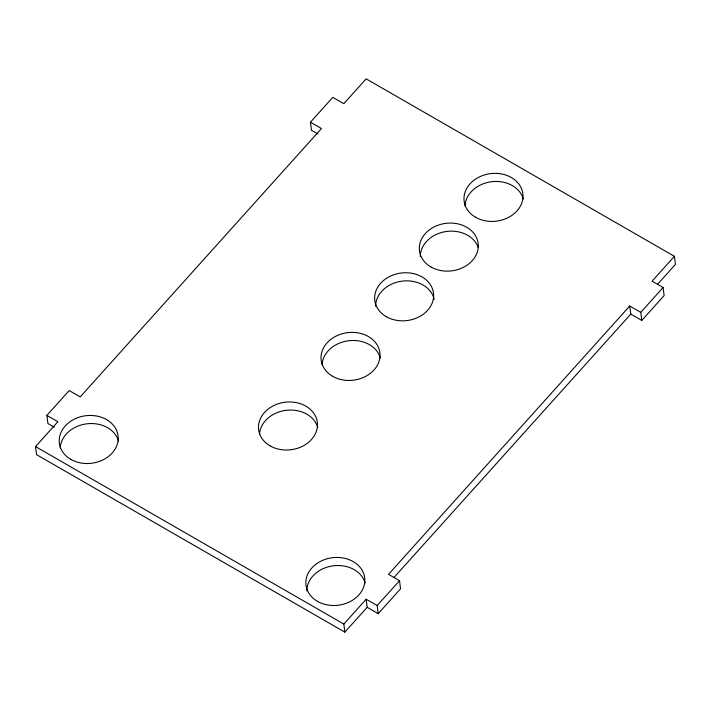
<?xml version="1.0" encoding="UTF-8"?>
<svg xmlns="http://www.w3.org/2000/svg" width="711" height="711" viewBox="0 0 711 711"><rect width="100%" height="100%" fill="white"/><g stroke="black" fill="none" stroke-linecap="round" stroke-linejoin="round"><path stroke-width="1.07" d="M54.32 427.195L47.904 423.498L46.882 415.402L69.216 390.561L80.227 396.898L321.47 128.549L310.458 122.203L332.801 97.363L343.813 103.699L366.147 78.85L674.428 256.324L675.45 264.412L657.435 284.444M367.187 607.301L378.199 613.637L377.177 605.55L366.165 599.213L367.187 607.301L344.853 632.15L36.572 454.676L35.55 446.588L57.884 421.739L46.882 415.402M344.853 632.15L343.831 624.062L366.165 599.213M629.75 306.014L630.773 314.102L641.784 320.439L640.762 312.351L629.75 306.014L388.508 574.364L399.52 580.7L400.542 588.797L378.199 613.637M674.428 256.324L652.094 281.165L663.096 287.502L664.118 295.598L641.784 320.439M393.983 577.501L630.773 314.102M377.177 605.55L399.52 580.7M640.762 312.351L663.096 287.502M317.906 133.997L311.48 130.3L310.458 122.203M35.55 446.588L343.831 624.062M306.85 590.93A29.595 23.943 -7.2 0 1 333.032 565.849A29.595 23.943 -7.2 0 1 365.152 583.029M60.248 447.903A29.595 23.943 -7.2 0 1 87.053 423.792A29.595 23.943 -7.2 0 1 118.524 441.051M465.012 205.808A29.595 23.943 -7.2 0 1 491.816 181.696A29.595 23.943 -7.2 0 1 523.296 198.964M375.639 306.254A29.595 23.943 -7.2 0 1 402.462 281.094A29.595 23.943 -7.2 0 1 434.199 299.367M322.056 364.832A29.595 23.943 -7.2 0 1 348.861 340.72A29.595 23.943 -7.2 0 1 380.332 357.98M259.506 434.403A29.595 23.943 -7.2 0 1 286.311 410.291A29.595 23.943 -7.2 0 1 317.79 427.56M420.317 256.555A29.595 23.943 -7.2 0 1 445.859 231.573A29.595 23.943 -7.2 0 1 478.307 247.65M317.47 601.346A29.595 23.943 -7.2 0 0 364.619 583.233A29.595 23.943 -7.2 0 0 323.932 559.815A29.595 23.943 -7.2 0 0 317.47 601.346M70.842 459.368A29.595 23.943 -7.2 0 0 117.99 441.264A29.595 23.943 -7.2 0 0 77.312 417.837A29.595 23.943 -7.2 0 0 70.842 459.368M475.615 217.282A29.595 23.943 -7.2 0 0 522.763 199.169A29.595 23.943 -7.2 0 0 482.076 175.75A29.595 23.943 -7.2 0 0 475.615 217.282M386.26 316.671A29.595 23.943 -7.2 0 0 433.408 298.567A29.595 23.943 -7.2 0 0 392.73 275.139A29.595 23.943 -7.2 0 0 386.26 316.671M332.65 376.306A29.595 23.943 -7.2 0 0 379.798 358.193A29.595 23.943 -7.2 0 0 339.111 334.774A29.595 23.943 -7.2 0 0 332.65 376.306M270.109 445.877A29.595 23.943 -7.2 0 0 317.248 427.764A29.595 23.943 -7.2 0 0 276.57 404.346A29.595 23.943 -7.2 0 0 270.109 445.877M430.937 266.972A29.595 23.943 -7.2 0 0 478.085 248.868A29.595 23.943 -7.2 0 0 437.398 225.449A29.595 23.943 -7.2 0 0 430.937 266.972"/></g></svg>
